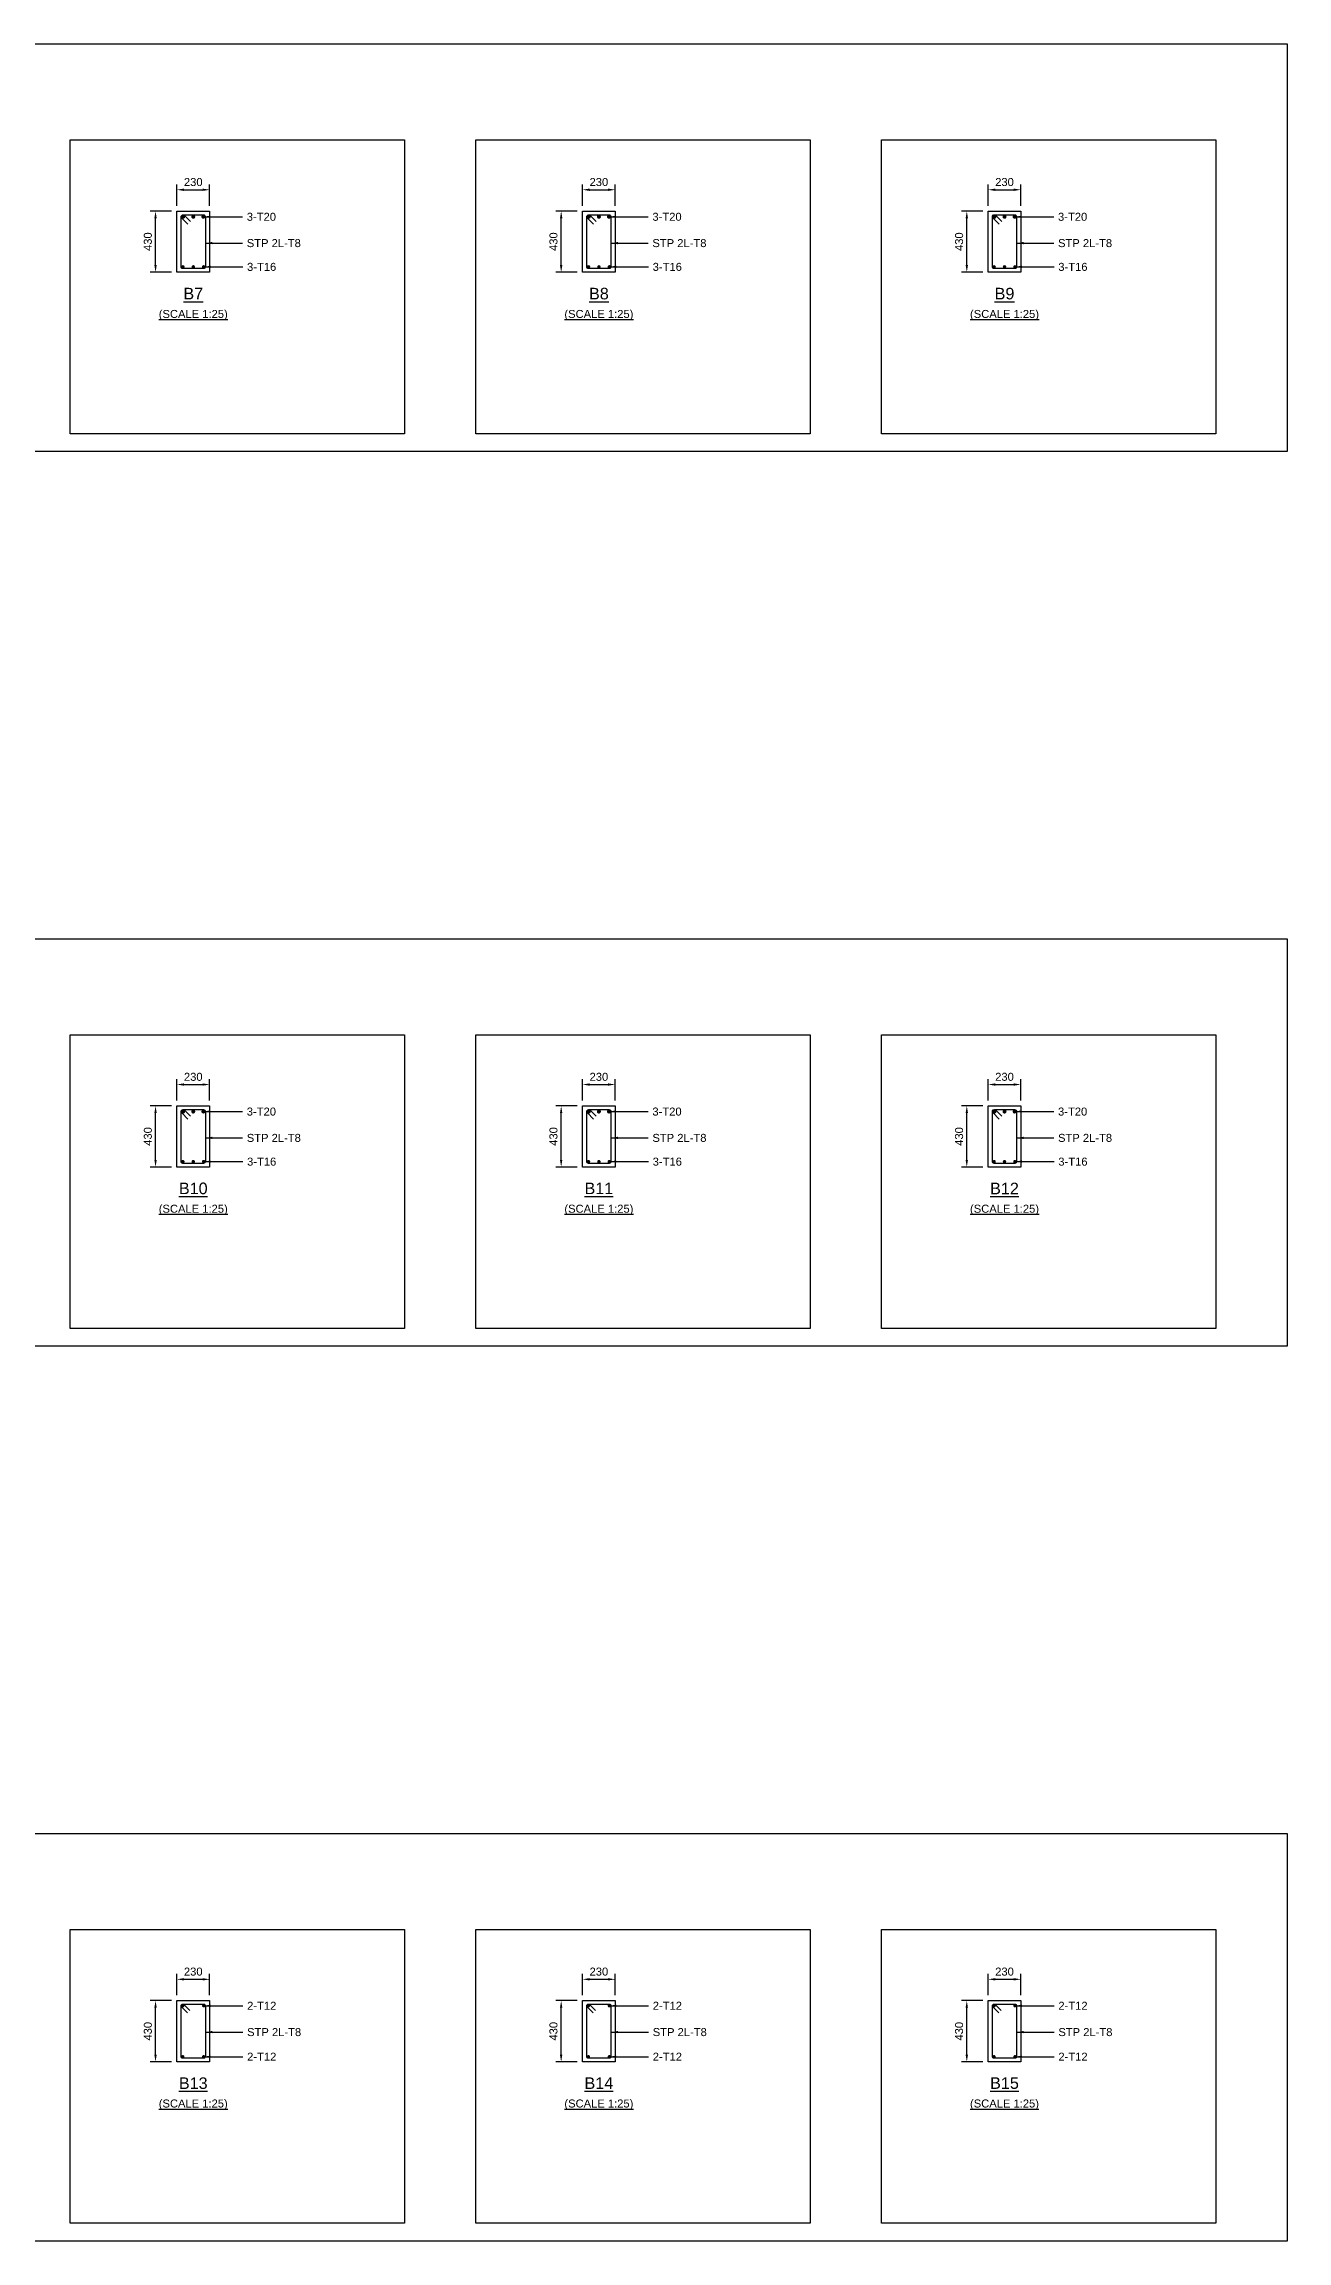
# Model space of a CAD drawing. Header units: inches. Extents: x -816171 to 9366335, y -450961 to 689132.
# Drawn here: x 4513707 to 4548643, y 261031 to 322811 of the extents above; entities that cross this region are included whole.
import ezdxf
from ezdxf.enums import TextEntityAlignment as Align

# ---------------------------------------------------------------- set-up
doc = ezdxf.new("R2010")
doc.units = ezdxf.units.IN
doc.header["$MEASUREMENT"] = 0
for name, color, linetype in [('Concrete Line', 2, 'Continuous'), ('Dimension', 31, 'Continuous'), ('Labels', 4, 'Continuous'), ('Link', 225, 'Continuous'), ('Reinforcement', 130, 'Continuous'), ('Schedule Border', 60, 'Continuous'), ('Text', 31, 'Continuous')]:
    doc.layers.add(name, color=color, linetype=linetype)
doc.styles.add('SC-SansSerif', font='SansSerif')
doc.dimstyles.new('SCBBSDimStyl', dxfattribs={"dimtxt": 225, "dimasz": 200, "dimexe": 150, "dimexo": 150, "dimgap": 100, "dimtad": 1, "dimtoh": 1, "dimdec": 0, "dimzin": 0, "dimdsep": 46, "dimtxsty": 'SC-SansSerif', "dimcen": 0.09, "dimclrd": 8, "dimclre": 8, "dimclrt": 31, "dimadec": 0, "dimazin": 0, "dimtfac": 1, "dimtdec": 0, "dimtix": 1, "dimtofl": 0, "dimtmove": 0, "dimatfit": 3, "dimfxl": 1, "dimtolj": 1, "dimtzin": 0, "dimarcsym": 0})

# ---------------------------------------------------------------- blocks, each defined once
blk = doc.blocks.new('*D1884')
at = {"layer": 'DEFPOINTS', "color": 0, "transparency": 16777216}
for p in [(4518363, 318711), (4517443, 318111), (4518363, 318111)]:
    blk.add_point(p, dxfattribs=at)
at = {"layer": 'Dimension', "color": 8, "lineweight": -2, "transparency": 16777216}
for p, q in [((4517443, 318261), (4517443, 318861)), ((4518363, 318261), (4518363, 318861)), ((4517643, 318711), (4518163, 318711))]:
    blk.add_line(p, q, dxfattribs=at)
at = {"layer": 'Dimension', "color": 8, "transparency": 16777216}
for points in [[(4517643, 318745), (4517643, 318678), (4517443, 318711)], [(4518163, 318745), (4518163, 318678), (4518363, 318711)]]:
    blk.add_solid(points, dxfattribs=at)
at = {"layer": 'Dimension', "color": 31, "transparency": 16777216, "insert": (4517903, 318927), "char_height": 225, "attachment_point": 5, "style": 'SC-SansSerif'}
blk.add_mtext('\\A1;230', dxfattribs=at)
blk = doc.blocks.new('*D1885')
at = {"layer": 'DEFPOINTS', "color": 0, "transparency": 16777216}
for p in [(4516843, 318111), (4517443, 318111), (4517443, 316391)]:
    blk.add_point(p, dxfattribs=at)
at = {"layer": 'Dimension', "color": 8, "lineweight": -2, "transparency": 16777216}
for p, q in [((4517293, 318111), (4516693, 318111)), ((4516843, 316591), (4516843, 317911)), ((4517293, 316391), (4516693, 316391))]:
    blk.add_line(p, q, dxfattribs=at)
at = {"layer": 'Dimension', "color": 8, "transparency": 16777216}
for points in [[(4516810, 317911), (4516876, 317911), (4516843, 318111)], [(4516810, 316591), (4516876, 316591), (4516843, 316391)]]:
    blk.add_solid(points, dxfattribs=at)
at = {"layer": 'Dimension', "color": 31, "transparency": 16777216, "insert": (4516627, 317251), "char_height": 225, "attachment_point": 5, "rotation": 90, "style": 'SC-SansSerif'}
blk.add_mtext('\\A1;430', dxfattribs=at)
blk = doc.blocks.new('*D1886')
at = {"layer": 'DEFPOINTS', "color": 0, "transparency": 16777216}
for p in [(4529763, 318711), (4528843, 318111), (4529763, 318111)]:
    blk.add_point(p, dxfattribs=at)
at = {"layer": 'Dimension', "color": 8, "lineweight": -2, "transparency": 16777216}
for p, q in [((4528843, 318261), (4528843, 318861)), ((4529763, 318261), (4529763, 318861)), ((4529043, 318711), (4529563, 318711))]:
    blk.add_line(p, q, dxfattribs=at)
at = {"layer": 'Dimension', "color": 8, "transparency": 16777216}
for points in [[(4529043, 318745), (4529043, 318678), (4528843, 318711)], [(4529563, 318745), (4529563, 318678), (4529763, 318711)]]:
    blk.add_solid(points, dxfattribs=at)
at = {"layer": 'Dimension', "color": 31, "transparency": 16777216, "insert": (4529303, 318927), "char_height": 225, "attachment_point": 5, "style": 'SC-SansSerif'}
blk.add_mtext('\\A1;230', dxfattribs=at)
blk = doc.blocks.new('*D1887')
at = {"layer": 'DEFPOINTS', "color": 0, "transparency": 16777216}
for p in [(4528243, 318111), (4528843, 318111), (4528843, 316391)]:
    blk.add_point(p, dxfattribs=at)
at = {"layer": 'Dimension', "color": 8, "lineweight": -2, "transparency": 16777216}
for p, q in [((4528693, 318111), (4528093, 318111)), ((4528243, 316591), (4528243, 317911)), ((4528693, 316391), (4528093, 316391))]:
    blk.add_line(p, q, dxfattribs=at)
at = {"layer": 'Dimension', "color": 8, "transparency": 16777216}
for points in [[(4528210, 317911), (4528276, 317911), (4528243, 318111)], [(4528210, 316591), (4528276, 316591), (4528243, 316391)]]:
    blk.add_solid(points, dxfattribs=at)
at = {"layer": 'Dimension', "color": 31, "transparency": 16777216, "insert": (4528027, 317251), "char_height": 225, "attachment_point": 5, "rotation": 90, "style": 'SC-SansSerif'}
blk.add_mtext('\\A1;430', dxfattribs=at)
blk = doc.blocks.new('*D1877')
at = {"layer": 'DEFPOINTS', "color": 0, "transparency": 16777216}
for p in [(4541163, 318711), (4540243, 318111), (4541163, 318111)]:
    blk.add_point(p, dxfattribs=at)
at = {"layer": 'Dimension', "color": 8, "lineweight": -2, "transparency": 16777216}
for p, q in [((4540243, 318261), (4540243, 318861)), ((4541163, 318261), (4541163, 318861)), ((4540443, 318711), (4540963, 318711))]:
    blk.add_line(p, q, dxfattribs=at)
at = {"layer": 'Dimension', "color": 8, "transparency": 16777216}
for points in [[(4540443, 318745), (4540443, 318678), (4540243, 318711)], [(4540963, 318745), (4540963, 318678), (4541163, 318711)]]:
    blk.add_solid(points, dxfattribs=at)
at = {"layer": 'Dimension', "color": 31, "transparency": 16777216, "insert": (4540703, 318927), "char_height": 225, "attachment_point": 5, "style": 'SC-SansSerif'}
blk.add_mtext('\\A1;230', dxfattribs=at)
blk = doc.blocks.new('*D1878')
at = {"layer": 'DEFPOINTS', "color": 0, "transparency": 16777216}
for p in [(4539643, 318111), (4540243, 318111), (4540243, 316391)]:
    blk.add_point(p, dxfattribs=at)
at = {"layer": 'Dimension', "color": 8, "lineweight": -2, "transparency": 16777216}
for p, q in [((4540093, 318111), (4539493, 318111)), ((4539643, 316591), (4539643, 317911)), ((4540093, 316391), (4539493, 316391))]:
    blk.add_line(p, q, dxfattribs=at)
at = {"layer": 'Dimension', "color": 8, "transparency": 16777216}
for points in [[(4539610, 317911), (4539676, 317911), (4539643, 318111)], [(4539610, 316591), (4539676, 316591), (4539643, 316391)]]:
    blk.add_solid(points, dxfattribs=at)
at = {"layer": 'Dimension', "color": 31, "transparency": 16777216, "insert": (4539427, 317251), "char_height": 225, "attachment_point": 5, "rotation": 90, "style": 'SC-SansSerif'}
blk.add_mtext('\\A1;430', dxfattribs=at)
blk = doc.blocks.new('*D1920')
at = {"layer": 'DEFPOINTS', "color": 0, "transparency": 16777216}
for p in [(4518363, 293551), (4517443, 292951), (4518363, 292951)]:
    blk.add_point(p, dxfattribs=at)
at = {"layer": 'Dimension', "color": 8, "lineweight": -2, "transparency": 16777216}
for p, q in [((4517443, 293101), (4517443, 293701)), ((4517643, 293551), (4518163, 293551)), ((4518363, 293101), (4518363, 293701))]:
    blk.add_line(p, q, dxfattribs=at)
at = {"layer": 'Dimension', "color": 8, "transparency": 16777216}
for points in [[(4517643, 293585), (4517643, 293518), (4517443, 293551)], [(4518163, 293585), (4518163, 293518), (4518363, 293551)]]:
    blk.add_solid(points, dxfattribs=at)
at = {"layer": 'Dimension', "color": 31, "transparency": 16777216, "insert": (4517903, 293767), "char_height": 225, "attachment_point": 5, "style": 'SC-SansSerif'}
blk.add_mtext('\\A1;230', dxfattribs=at)
blk = doc.blocks.new('*D1921')
at = {"layer": 'DEFPOINTS', "color": 0, "transparency": 16777216}
for p in [(4516843, 292951), (4517443, 292951), (4517443, 291231)]:
    blk.add_point(p, dxfattribs=at)
at = {"layer": 'Dimension', "color": 8, "lineweight": -2, "transparency": 16777216}
for p, q in [((4517293, 292951), (4516693, 292951)), ((4516843, 291431), (4516843, 292751)), ((4517293, 291231), (4516693, 291231))]:
    blk.add_line(p, q, dxfattribs=at)
at = {"layer": 'Dimension', "color": 8, "transparency": 16777216}
for points in [[(4516810, 292751), (4516876, 292751), (4516843, 292951)], [(4516810, 291431), (4516876, 291431), (4516843, 291231)]]:
    blk.add_solid(points, dxfattribs=at)
at = {"layer": 'Dimension', "color": 31, "transparency": 16777216, "insert": (4516627, 292091), "char_height": 225, "attachment_point": 5, "rotation": 90, "style": 'SC-SansSerif'}
blk.add_mtext('\\A1;430', dxfattribs=at)
blk = doc.blocks.new('*D1922')
at = {"layer": 'DEFPOINTS', "color": 0, "transparency": 16777216}
for p in [(4529763, 293551), (4528843, 292951), (4529763, 292951)]:
    blk.add_point(p, dxfattribs=at)
at = {"layer": 'Dimension', "color": 8, "lineweight": -2, "transparency": 16777216}
for p, q in [((4528843, 293101), (4528843, 293701)), ((4529043, 293551), (4529563, 293551)), ((4529763, 293101), (4529763, 293701))]:
    blk.add_line(p, q, dxfattribs=at)
at = {"layer": 'Dimension', "color": 8, "transparency": 16777216}
for points in [[(4529043, 293585), (4529043, 293518), (4528843, 293551)], [(4529563, 293585), (4529563, 293518), (4529763, 293551)]]:
    blk.add_solid(points, dxfattribs=at)
at = {"layer": 'Dimension', "color": 31, "transparency": 16777216, "insert": (4529303, 293767), "char_height": 225, "attachment_point": 5, "style": 'SC-SansSerif'}
blk.add_mtext('\\A1;230', dxfattribs=at)
blk = doc.blocks.new('*D1923')
at = {"layer": 'DEFPOINTS', "color": 0, "transparency": 16777216}
for p in [(4528243, 292951), (4528843, 292951), (4528843, 291231)]:
    blk.add_point(p, dxfattribs=at)
at = {"layer": 'Dimension', "color": 8, "lineweight": -2, "transparency": 16777216}
for p, q in [((4528693, 292951), (4528093, 292951)), ((4528243, 291431), (4528243, 292751)), ((4528693, 291231), (4528093, 291231))]:
    blk.add_line(p, q, dxfattribs=at)
at = {"layer": 'Dimension', "color": 8, "transparency": 16777216}
for points in [[(4528210, 292751), (4528276, 292751), (4528243, 292951)], [(4528210, 291431), (4528276, 291431), (4528243, 291231)]]:
    blk.add_solid(points, dxfattribs=at)
at = {"layer": 'Dimension', "color": 31, "transparency": 16777216, "insert": (4528027, 292091), "char_height": 225, "attachment_point": 5, "rotation": 90, "style": 'SC-SansSerif'}
blk.add_mtext('\\A1;430', dxfattribs=at)
blk = doc.blocks.new('*D1924')
at = {"layer": 'DEFPOINTS', "color": 0, "transparency": 16777216}
for p in [(4541163, 293551), (4540243, 292951), (4541163, 292951)]:
    blk.add_point(p, dxfattribs=at)
at = {"layer": 'Dimension', "color": 8, "lineweight": -2, "transparency": 16777216}
for p, q in [((4540243, 293101), (4540243, 293701)), ((4540443, 293551), (4540963, 293551)), ((4541163, 293101), (4541163, 293701))]:
    blk.add_line(p, q, dxfattribs=at)
at = {"layer": 'Dimension', "color": 8, "transparency": 16777216}
for points in [[(4540443, 293585), (4540443, 293518), (4540243, 293551)], [(4540963, 293585), (4540963, 293518), (4541163, 293551)]]:
    blk.add_solid(points, dxfattribs=at)
at = {"layer": 'Dimension', "color": 31, "transparency": 16777216, "insert": (4540703, 293767), "char_height": 225, "attachment_point": 5, "style": 'SC-SansSerif'}
blk.add_mtext('\\A1;230', dxfattribs=at)
blk = doc.blocks.new('*D1925')
at = {"layer": 'DEFPOINTS', "color": 0, "transparency": 16777216}
for p in [(4539643, 292951), (4540243, 292951), (4540243, 291231)]:
    blk.add_point(p, dxfattribs=at)
at = {"layer": 'Dimension', "color": 8, "lineweight": -2, "transparency": 16777216}
for p, q in [((4540093, 292951), (4539493, 292951)), ((4539643, 291431), (4539643, 292751)), ((4540093, 291231), (4539493, 291231))]:
    blk.add_line(p, q, dxfattribs=at)
at = {"layer": 'Dimension', "color": 8, "transparency": 16777216}
for points in [[(4539610, 292751), (4539676, 292751), (4539643, 292951)], [(4539610, 291431), (4539676, 291431), (4539643, 291231)]]:
    blk.add_solid(points, dxfattribs=at)
at = {"layer": 'Dimension', "color": 31, "transparency": 16777216, "insert": (4539427, 292091), "char_height": 225, "attachment_point": 5, "rotation": 90, "style": 'SC-SansSerif'}
blk.add_mtext('\\A1;430', dxfattribs=at)
blk = doc.blocks.new('*D1934')
at = {"layer": 'DEFPOINTS', "color": 0, "transparency": 16777216}
for p in [(4518363, 268391), (4517443, 267791), (4518363, 267791)]:
    blk.add_point(p, dxfattribs=at)
at = {"layer": 'Dimension', "color": 8, "lineweight": -2, "transparency": 16777216}
for p, q in [((4517443, 267941), (4517443, 268541)), ((4517643, 268391), (4518163, 268391)), ((4518363, 267941), (4518363, 268541))]:
    blk.add_line(p, q, dxfattribs=at)
at = {"layer": 'Dimension', "color": 8, "transparency": 16777216}
for points in [[(4517643, 268425), (4517643, 268358), (4517443, 268391)], [(4518163, 268425), (4518163, 268358), (4518363, 268391)]]:
    blk.add_solid(points, dxfattribs=at)
at = {"layer": 'Dimension', "color": 31, "transparency": 16777216, "insert": (4517903, 268607), "char_height": 225, "attachment_point": 5, "style": 'SC-SansSerif'}
blk.add_mtext('\\A1;230', dxfattribs=at)
blk = doc.blocks.new('*D1935')
at = {"layer": 'DEFPOINTS', "color": 0, "transparency": 16777216}
for p in [(4516843, 267791), (4517443, 267791), (4517443, 266071)]:
    blk.add_point(p, dxfattribs=at)
at = {"layer": 'Dimension', "color": 8, "lineweight": -2, "transparency": 16777216}
for p, q in [((4517293, 267791), (4516693, 267791)), ((4516843, 266271), (4516843, 267591)), ((4517293, 266071), (4516693, 266071))]:
    blk.add_line(p, q, dxfattribs=at)
at = {"layer": 'Dimension', "color": 8, "transparency": 16777216}
for points in [[(4516809, 267591), (4516876, 267591), (4516843, 267791)], [(4516809, 266271), (4516876, 266271), (4516843, 266071)]]:
    blk.add_solid(points, dxfattribs=at)
at = {"layer": 'Dimension', "color": 31, "transparency": 16777216, "insert": (4516627, 266931), "char_height": 225, "attachment_point": 5, "rotation": 90, "style": 'SC-SansSerif'}
blk.add_mtext('\\A1;430', dxfattribs=at)
blk = doc.blocks.new('*D1936')
at = {"layer": 'DEFPOINTS', "color": 0, "transparency": 16777216}
for p in [(4529763, 268391), (4528843, 267791), (4529763, 267791)]:
    blk.add_point(p, dxfattribs=at)
at = {"layer": 'Dimension', "color": 8, "lineweight": -2, "transparency": 16777216}
for p, q in [((4528843, 267941), (4528843, 268541)), ((4529043, 268391), (4529563, 268391)), ((4529763, 267941), (4529763, 268541))]:
    blk.add_line(p, q, dxfattribs=at)
at = {"layer": 'Dimension', "color": 8, "transparency": 16777216}
for points in [[(4529043, 268425), (4529043, 268358), (4528843, 268391)], [(4529563, 268425), (4529563, 268358), (4529763, 268391)]]:
    blk.add_solid(points, dxfattribs=at)
at = {"layer": 'Dimension', "color": 31, "transparency": 16777216, "insert": (4529303, 268607), "char_height": 225, "attachment_point": 5, "style": 'SC-SansSerif'}
blk.add_mtext('\\A1;230', dxfattribs=at)
blk = doc.blocks.new('*D1937')
at = {"layer": 'DEFPOINTS', "color": 0, "transparency": 16777216}
for p in [(4528243, 267791), (4528843, 267791), (4528843, 266071)]:
    blk.add_point(p, dxfattribs=at)
at = {"layer": 'Dimension', "color": 8, "lineweight": -2, "transparency": 16777216}
for p, q in [((4528693, 267791), (4528093, 267791)), ((4528243, 266271), (4528243, 267591)), ((4528693, 266071), (4528093, 266071))]:
    blk.add_line(p, q, dxfattribs=at)
at = {"layer": 'Dimension', "color": 8, "transparency": 16777216}
for points in [[(4528209, 267591), (4528276, 267591), (4528243, 267791)], [(4528209, 266271), (4528276, 266271), (4528243, 266071)]]:
    blk.add_solid(points, dxfattribs=at)
at = {"layer": 'Dimension', "color": 31, "transparency": 16777216, "insert": (4528027, 266931), "char_height": 225, "attachment_point": 5, "rotation": 90, "style": 'SC-SansSerif'}
blk.add_mtext('\\A1;430', dxfattribs=at)
blk = doc.blocks.new('*D1926')
at = {"layer": 'DEFPOINTS', "color": 0, "transparency": 16777216}
for p in [(4541163, 268391), (4540243, 267791), (4541163, 267791)]:
    blk.add_point(p, dxfattribs=at)
at = {"layer": 'Dimension', "color": 8, "lineweight": -2, "transparency": 16777216}
for p, q in [((4540243, 267941), (4540243, 268541)), ((4540443, 268391), (4540963, 268391)), ((4541163, 267941), (4541163, 268541))]:
    blk.add_line(p, q, dxfattribs=at)
at = {"layer": 'Dimension', "color": 8, "transparency": 16777216}
for points in [[(4540443, 268425), (4540443, 268358), (4540243, 268391)], [(4540963, 268425), (4540963, 268358), (4541163, 268391)]]:
    blk.add_solid(points, dxfattribs=at)
at = {"layer": 'Dimension', "color": 31, "transparency": 16777216, "insert": (4540703, 268607), "char_height": 225, "attachment_point": 5, "style": 'SC-SansSerif'}
blk.add_mtext('\\A1;230', dxfattribs=at)
blk = doc.blocks.new('*D1927')
at = {"layer": 'DEFPOINTS', "color": 0, "transparency": 16777216}
for p in [(4539643, 267791), (4540243, 267791), (4540243, 266071)]:
    blk.add_point(p, dxfattribs=at)
at = {"layer": 'Dimension', "color": 8, "lineweight": -2, "transparency": 16777216}
for p, q in [((4540093, 267791), (4539493, 267791)), ((4539643, 266271), (4539643, 267591)), ((4540093, 266071), (4539493, 266071))]:
    blk.add_line(p, q, dxfattribs=at)
at = {"layer": 'Dimension', "color": 8, "transparency": 16777216}
for points in [[(4539609, 267591), (4539676, 267591), (4539643, 267791)], [(4539609, 266271), (4539676, 266271), (4539643, 266071)]]:
    blk.add_solid(points, dxfattribs=at)
at = {"layer": 'Dimension', "color": 31, "transparency": 16777216, "insert": (4539427, 266931), "char_height": 225, "attachment_point": 5, "rotation": 90, "style": 'SC-SansSerif'}
blk.add_mtext('\\A1;430', dxfattribs=at)

msp = doc.modelspace()

# ---------------------------------------------------------------- linework, layer by layer
at = {"layer": 'Concrete Line'}
for points in [[(4517443.08622, 318111.35614), (4518363.08622, 318111.35614), (4518363.08622, 316391.35614), (4517443.08622, 316391.35614)], [(4528843.08622, 318111.35614), (4529763.08622, 318111.35614), (4529763.08622, 316391.35614), (4528843.08622, 316391.35614)], [(4540243.08622, 318111.35614), (4541163.08622, 318111.35614), (4541163.08622, 316391.35614), (4540243.08622, 316391.35614)], [(4517443.08622, 292951.35614), (4518363.08622, 292951.35614), (4518363.08622, 291231.35614), (4517443.08622, 291231.35614)], [(4528843.08622, 292951.35614), (4529763.08622, 292951.35614), (4529763.08622, 291231.35614), (4528843.08622, 291231.35614)], [(4540243.08622, 292951.35614), (4541163.08622, 292951.35614), (4541163.08622, 291231.35614), (4540243.08622, 291231.35614)], [(4517442.59403, 267791.35614), (4518362.59403, 267791.35614), (4518362.59403, 266071.35614), (4517442.59403, 266071.35614)], [(4528842.59403, 267791.35614), (4529762.59403, 267791.35614), (4529762.59403, 266071.35614), (4528842.59403, 266071.35614)], [(4540242.59403, 267791.35614), (4541162.59403, 267791.35614), (4541162.59403, 266071.35614), (4540242.59403, 266071.35614)]]:
    msp.add_lwpolyline(points, close=True, dxfattribs=at)
at = {"layer": 'Link'}
for points in [[(4517748.59874, 317741.68376), (4517579.37591, 317911.87082, -0.6671518188), (4517619.08622, 318007.35614), (4518187.08622, 318007.35614, -0.4142135624), (4518243.08622, 317951.35614), (4518243.08622, 316543.35614, -0.4142135624), (4518195.08622, 316495.35614), (4517611.08622, 316495.35614, -0.4142135624), (4517563.08622, 316543.35614), (4517563.08622, 317951.35614, -0.669206432), (4517658.79654, 317990.84147), (4517828.01937, 317820.65442)], [(4529148.59874, 317741.68376), (4528979.37591, 317911.87082, -0.6671518188), (4529019.08622, 318007.35614), (4529587.08622, 318007.35614, -0.4142135624), (4529643.08622, 317951.35614), (4529643.08622, 316543.35614, -0.4142135624), (4529595.08622, 316495.35614), (4529011.08622, 316495.35614, -0.4142135624), (4528963.08622, 316543.35614), (4528963.08622, 317951.35614, -0.669206432), (4529058.79654, 317990.84147), (4529228.01937, 317820.65442)], [(4540548.59874, 317741.68376), (4540379.37591, 317911.87082, -0.6671518188), (4540419.08622, 318007.35614), (4540987.08622, 318007.35614, -0.4142135624), (4541043.08622, 317951.35614), (4541043.08622, 316543.35614, -0.4142135624), (4540995.08622, 316495.35614), (4540411.08622, 316495.35614, -0.4142135624), (4540363.08622, 316543.35614), (4540363.08622, 317951.35614, -0.669206432), (4540458.79654, 317990.84147), (4540628.01937, 317820.65442)], [(4517748.59874, 292581.68376), (4517579.37591, 292751.87082, -0.6671518188), (4517619.08622, 292847.35614), (4518187.08622, 292847.35614, -0.4142135624), (4518243.08622, 292791.35614), (4518243.08622, 291383.35614, -0.4142135624), (4518195.08622, 291335.35614), (4517611.08622, 291335.35614, -0.4142135624), (4517563.08622, 291383.35614), (4517563.08622, 292791.35614, -0.669206432), (4517658.79654, 292830.84147), (4517828.01937, 292660.65442)], [(4529148.59874, 292581.68376), (4528979.37591, 292751.87082, -0.6671518188), (4529019.08622, 292847.35614), (4529587.08622, 292847.35614, -0.4142135624), (4529643.08622, 292791.35614), (4529643.08622, 291383.35614, -0.4142135624), (4529595.08622, 291335.35614), (4529011.08622, 291335.35614, -0.4142135624), (4528963.08622, 291383.35614), (4528963.08622, 292791.35614, -0.669206432), (4529058.79654, 292830.84147), (4529228.01937, 292660.65442)], [(4540548.59874, 292581.68376), (4540379.37591, 292751.87082, -0.6671518188), (4540419.08622, 292847.35614), (4540987.08622, 292847.35614, -0.4142135624), (4541043.08622, 292791.35614), (4541043.08622, 291383.35614, -0.4142135624), (4540995.08622, 291335.35614), (4540411.08622, 291335.35614, -0.4142135624), (4540363.08622, 291383.35614), (4540363.08622, 292791.35614, -0.669206432), (4540458.79654, 292830.84147), (4540628.01937, 292660.65442)], [(4517745.77275, 267445.1236), (4517576.06712, 267614.82923, -0.6681786379), (4517608.59403, 267693.35614), (4518196.59403, 267693.35614, -0.4142135624), (4518242.59403, 267647.35614), (4518242.59403, 266215.35614, -0.4142135624), (4518196.59403, 266169.35614), (4517608.59403, 266169.35614, -0.4142135624), (4517562.59403, 266215.35614), (4517562.59403, 267647.35614, -0.6681786379), (4517641.12095, 267679.88306), (4517810.82657, 267510.17743)], [(4529145.77275, 267445.1236), (4528976.06712, 267614.82923, -0.6681786379), (4529008.59403, 267693.35614), (4529596.59403, 267693.35614, -0.4142135624), (4529642.59403, 267647.35614), (4529642.59403, 266215.35614, -0.4142135624), (4529596.59403, 266169.35614), (4529008.59403, 266169.35614, -0.4142135624), (4528962.59403, 266215.35614), (4528962.59403, 267647.35614, -0.6681786379), (4529041.12095, 267679.88306), (4529210.82657, 267510.17743)], [(4540545.77275, 267445.1236), (4540376.06712, 267614.82923, -0.6681786379), (4540408.59403, 267693.35614), (4540996.59403, 267693.35614, -0.4142135624), (4541042.59403, 267647.35614), (4541042.59403, 266215.35614, -0.4142135624), (4540996.59403, 266169.35614), (4540408.59403, 266169.35614, -0.4142135624), (4540362.59403, 266215.35614), (4540362.59403, 267647.35614, -0.6681786379), (4540441.12095, 267679.88306), (4540610.82657, 267510.17743)]]:
    msp.add_lwpolyline(points, format="xyb", dxfattribs=at)
at = {"layer": 'Reinforcement'}
for points, const_width in [([(4517591.08622, 317951.35614, 1), (4517647.08622, 317951.35614, 1)], 56), ([(4517875.08622, 317951.35614, 1), (4517931.08622, 317951.35614, 1)], 56), ([(4518159.08622, 317951.35614, 1), (4518215.08622, 317951.35614, 1)], 56), ([(4528991.08622, 317951.35614, 1), (4529047.08622, 317951.35614, 1)], 56), ([(4529275.08622, 317951.35614, 1), (4529331.08622, 317951.35614, 1)], 56), ([(4529559.08622, 317951.35614, 1), (4529615.08622, 317951.35614, 1)], 56), ([(4540391.08622, 317951.35614, 1), (4540447.08622, 317951.35614, 1)], 56), ([(4540675.08622, 317951.35614, 1), (4540731.08622, 317951.35614, 1)], 56), ([(4540959.08622, 317951.35614, 1), (4541015.08622, 317951.35614, 1)], 56), ([(4517587.08622, 316543.35614, 1), (4517635.08622, 316543.35614, 1)], 48), ([(4517879.08622, 316543.35614, 1), (4517927.08622, 316543.35614, 1)], 48), ([(4518171.08622, 316543.35614, 1), (4518219.08622, 316543.35614, 1)], 48), ([(4528987.08622, 316543.35614, 1), (4529035.08622, 316543.35614, 1)], 48), ([(4529279.08622, 316543.35614, 1), (4529327.08622, 316543.35614, 1)], 48), ([(4529571.08622, 316543.35614, 1), (4529619.08622, 316543.35614, 1)], 48), ([(4540387.08622, 316543.35614, 1), (4540435.08622, 316543.35614, 1)], 48), ([(4540679.08622, 316543.35614, 1), (4540727.08622, 316543.35614, 1)], 48), ([(4540971.08622, 316543.35614, 1), (4541019.08622, 316543.35614, 1)], 48), ([(4517591.08622, 292791.35614, 1), (4517647.08622, 292791.35614, 1)], 56), ([(4517875.08622, 292791.35614, 1), (4517931.08622, 292791.35614, 1)], 56), ([(4518159.08622, 292791.35614, 1), (4518215.08622, 292791.35614, 1)], 56), ([(4528991.08622, 292791.35614, 1), (4529047.08622, 292791.35614, 1)], 56), ([(4529275.08622, 292791.35614, 1), (4529331.08622, 292791.35614, 1)], 56), ([(4529559.08622, 292791.35614, 1), (4529615.08622, 292791.35614, 1)], 56), ([(4540391.08622, 292791.35614, 1), (4540447.08622, 292791.35614, 1)], 56), ([(4540675.08622, 292791.35614, 1), (4540731.08622, 292791.35614, 1)], 56), ([(4540959.08622, 292791.35614, 1), (4541015.08622, 292791.35614, 1)], 56), ([(4517587.08622, 291383.35614, 1), (4517635.08622, 291383.35614, 1)], 48), ([(4517879.08622, 291383.35614, 1), (4517927.08622, 291383.35614, 1)], 48), ([(4518171.08622, 291383.35614, 1), (4518219.08622, 291383.35614, 1)], 48), ([(4528987.08622, 291383.35614, 1), (4529035.08622, 291383.35614, 1)], 48), ([(4529279.08622, 291383.35614, 1), (4529327.08622, 291383.35614, 1)], 48), ([(4529571.08622, 291383.35614, 1), (4529619.08622, 291383.35614, 1)], 48), ([(4540387.08622, 291383.35614, 1), (4540435.08622, 291383.35614, 1)], 48), ([(4540679.08622, 291383.35614, 1), (4540727.08622, 291383.35614, 1)], 48), ([(4540971.08622, 291383.35614, 1), (4541019.08622, 291383.35614, 1)], 48), ([(4517585.59403, 267647.35614, 1), (4517631.59403, 267647.35614, 1)], 46), ([(4518173.59403, 267647.35614, 1), (4518219.59403, 267647.35614, 1)], 46), ([(4528985.59403, 267647.35614, 1), (4529031.59403, 267647.35614, 1)], 46), ([(4529573.59403, 267647.35614, 1), (4529619.59403, 267647.35614, 1)], 46), ([(4540385.59403, 267647.35614, 1), (4540431.59403, 267647.35614, 1)], 46), ([(4540973.59403, 267647.35614, 1), (4541019.59403, 267647.35614, 1)], 46), ([(4517585.59403, 266215.35614, 1), (4517631.59403, 266215.35614, 1)], 46), ([(4518173.59403, 266215.35614, 1), (4518219.59403, 266215.35614, 1)], 46), ([(4528985.59403, 266215.35614, 1), (4529031.59403, 266215.35614, 1)], 46), ([(4529573.59403, 266215.35614, 1), (4529619.59403, 266215.35614, 1)], 46), ([(4540385.59403, 266215.35614, 1), (4540431.59403, 266215.35614, 1)], 46), ([(4540973.59403, 266215.35614, 1), (4541019.59403, 266215.35614, 1)], 46)]:
    msp.add_lwpolyline(points, format="xyb", close=True, dxfattribs=dict(at, const_width=const_width))
at = {"layer": 'Schedule Border'}
for points in [[(4478771.08622, 322811.35614), (4548643.08622, 322811.35614), (4548643.08622, 311351.35614), (4478771.08622, 311351.35614)], [(4514443.08622, 320111.35614), (4523843.08622, 320111.35614), (4523843.08622, 311851.35614), (4514443.08622, 311851.35614)], [(4525843.08622, 320111.35614), (4535243.08622, 320111.35614), (4535243.08622, 311851.35614), (4525843.08622, 311851.35614)], [(4537243.08622, 320111.35614), (4546643.08622, 320111.35614), (4546643.08622, 311851.35614), (4537243.08622, 311851.35614)], [(4478771.08622, 297651.35614), (4548643.08622, 297651.35614), (4548643.08622, 286191.35614), (4478771.08622, 286191.35614)], [(4514443.08622, 294951.35614), (4523843.08622, 294951.35614), (4523843.08622, 286691.35614), (4514443.08622, 286691.35614)], [(4525843.08622, 294951.35614), (4535243.08622, 294951.35614), (4535243.08622, 286691.35614), (4525843.08622, 286691.35614)], [(4537243.08622, 294951.35614), (4546643.08622, 294951.35614), (4546643.08622, 286691.35614), (4537243.08622, 286691.35614)], [(4478771.08622, 272491.35614), (4548642.59564, 272491.35614), (4548642.59564, 261031.35614), (4478771.08622, 261031.35614)], [(4514442.59564, 269791.35614), (4523842.59564, 269791.35614), (4523842.59564, 261531.35614), (4514442.59564, 261531.35614)], [(4525842.59564, 269791.35614), (4535242.59564, 269791.35614), (4535242.59564, 261531.35614), (4525842.59564, 261531.35614)], [(4537242.59564, 269791.35614), (4546642.59564, 269791.35614), (4546642.59564, 261531.35614), (4537242.59564, 261531.35614)]]:
    msp.add_lwpolyline(points, close=True, dxfattribs=at)

# ---------------------------------------------------------------- texts
at = {"layer": 'Labels', "style": 'SC-SansSerif'}
for s, p in [('%%uB7', (4517903.08622, 315791.35614)), ('%%uB8', (4529303.08622, 315791.35614)), ('%%uB9', (4540703.08622, 315791.35614)), ('%%uB10', (4517903.08622, 290631.35614)), ('%%uB11', (4529303.08622, 290631.35614)), ('%%uB12', (4540703.08622, 290631.35614)), ('%%uB13', (4517902.59403, 265471.35614)), ('%%uB14', (4529302.59403, 265471.35614)), ('%%uB15', (4540702.59403, 265471.35614))]:
    msp.add_text(s, height=325, dxfattribs=at).set_placement(p, align=Align.MIDDLE)
at = {"layer": 'Text', "style": 'SC-SansSerif'}
for s, p in [('3-T20', (4519407.08622, 317951.35614)), ('3-T20', (4530807.08622, 317951.35614)), ('3-T20', (4542207.08622, 317951.35614)), ('STP 2L-T8', (4519407.08622, 317211.35614)), ('STP 2L-T8', (4530807.08622, 317211.35614)), ('STP 2L-T8', (4542207.08622, 317211.35614)), ('3-T16', (4519415.08622, 316543.35614)), ('3-T16', (4530815.08622, 316543.35614)), ('3-T16', (4542215.08622, 316543.35614)), ('3-T20', (4519407.08622, 292791.35614)), ('3-T20', (4530807.08622, 292791.35614)), ('3-T20', (4542207.08622, 292791.35614)), ('STP 2L-T8', (4519407.08622, 292051.35614)), ('STP 2L-T8', (4530807.08622, 292051.35614)), ('STP 2L-T8', (4542207.08622, 292051.35614)), ('3-T16', (4519415.08622, 291383.35614)), ('3-T16', (4530815.08622, 291383.35614)), ('3-T16', (4542215.08622, 291383.35614)), ('2-T12', (4519416.59403, 267647.35614)), ('2-T12', (4530816.59403, 267647.35614)), ('2-T12', (4542216.59403, 267647.35614)), ('STP 2L-T8', (4519416.59403, 266907.35614)), ('STP 2L-T8', (4530816.59403, 266907.35614)), ('STP 2L-T8', (4542216.59403, 266907.35614)), ('2-T12', (4519416.59403, 266215.35614)), ('2-T12', (4530816.59403, 266215.35614)), ('2-T12', (4542216.59403, 266215.35614))]:
    msp.add_text(s, height=225, dxfattribs=at).set_placement(p, align=Align.MIDDLE_LEFT)
for p in [(4517903.08622, 315191.35614), (4529303.08622, 315191.35614), (4540703.08622, 315191.35614), (4517903.08622, 290031.35614), (4529303.08622, 290031.35614), (4540703.08622, 290031.35614), (4517902.59403, 264871.35614), (4529302.59403, 264871.35614), (4540702.59403, 264871.35614)]:
    msp.add_text('%%u(SCALE 1:25)', height=225, dxfattribs=at).set_placement(p, align=Align.MIDDLE)

# ---------------------------------------------------------------- dimensions: what is measured, and where the dimension line sits
at = {"layer": 'Dimension'}
for base, p1, p2, angle, text, picture, middle in [((4518363.08622, 318711.35614), (4517443.08622, 318111.35614), (4518363.08622, 318111.35614), 0, '230', '*D1884', (4517903.08622, 318711.35614)), ((4529763.08622, 318711.35614), (4528843.08622, 318111.35614), (4529763.08622, 318111.35614), 0, '230', '*D1886', (4529303.08622, 318711.35614)), ((4541163.08622, 318711.35614), (4540243.08622, 318111.35614), (4541163.08622, 318111.35614), 0, '230', '*D1877', (4540703.08622, 318711.35614)), ((4516843.08622, 318111.35614), (4517443.08622, 316391.35614), (4517443.08622, 318111.35614), 90, '430', '*D1885', (4516843.08622, 317251.35614)), ((4528243.08622, 318111.35614), (4528843.08622, 316391.35614), (4528843.08622, 318111.35614), 90, '430', '*D1887', (4528243.08622, 317251.35614)), ((4539643.08622, 318111.35614), (4540243.08622, 316391.35614), (4540243.08622, 318111.35614), 90, '430', '*D1878', (4539643.08622, 317251.35614)), ((4518363.08622, 293551.35614), (4517443.08622, 292951.35614), (4518363.08622, 292951.35614), 0, '230', '*D1920', (4517903.08622, 293551.35614)), ((4529763.08622, 293551.35614), (4528843.08622, 292951.35614), (4529763.08622, 292951.35614), 0, '230', '*D1922', (4529303.08622, 293551.35614)), ((4541163.08622, 293551.35614), (4540243.08622, 292951.35614), (4541163.08622, 292951.35614), 0, '230', '*D1924', (4540703.08622, 293551.35614)), ((4516843.08622, 292951.35614), (4517443.08622, 291231.35614), (4517443.08622, 292951.35614), 90, '430', '*D1921', (4516843.08622, 292091.35614)), ((4528243.08622, 292951.35614), (4528843.08622, 291231.35614), (4528843.08622, 292951.35614), 90, '430', '*D1923', (4528243.08622, 292091.35614)), ((4539643.08622, 292951.35614), (4540243.08622, 291231.35614), (4540243.08622, 292951.35614), 90, '430', '*D1925', (4539643.08622, 292091.35614)), ((4518362.59402, 268391.35614), (4517442.59402, 267791.35614), (4518362.59402, 267791.35614), 0, '230', '*D1934', (4517902.59403, 268391.35614)), ((4529762.59402, 268391.35614), (4528842.59402, 267791.35614), (4529762.59402, 267791.35614), 0, '230', '*D1936', (4529302.59403, 268391.35614)), ((4541162.59402, 268391.35614), (4540242.59402, 267791.35614), (4541162.59402, 267791.35614), 0, '230', '*D1926', (4540702.59403, 268391.35614)), ((4516842.59403, 267791.35614), (4517442.59402, 266071.35614), (4517442.59402, 267791.35614), 90, '430', '*D1935', (4516842.59403, 266931.35614)), ((4528242.59403, 267791.35614), (4528842.59402, 266071.35614), (4528842.59402, 267791.35614), 90, '430', '*D1937', (4528242.59403, 266931.35614)), ((4539642.59403, 267791.35614), (4540242.59402, 266071.35614), (4540242.59402, 267791.35614), 90, '430', '*D1927', (4539642.59403, 266931.35614))]:
    dim = msp.add_linear_dim(base=base, p1=p1, p2=p2, angle=angle, text=text, dimstyle='SCBBSDimStyl', override={"dimjust": 0}, dxfattribs=at)
    dim.commit()
    dim.dimension.update_dxf_attribs({"geometry": picture, "text_midpoint": middle, "dimtype": 161})

# ---------------------------------------------------------------- leaders
at = {"layer": 'Dimension', "color": 8}
for points in [[(4518187.08622, 317951.35614), (4518687.08622, 317951.35614), (4519287.08622, 317951.35614)], [(4529587.08622, 317951.35614), (4530087.08622, 317951.35614), (4530687.08622, 317951.35614)], [(4540987.08622, 317951.35614), (4541487.08622, 317951.35614), (4542087.08622, 317951.35614)], [(4518243.08622, 317211.35614), (4519287.08622, 317211.35614)], [(4529643.08622, 317211.35614), (4530687.08622, 317211.35614)], [(4541043.08622, 317211.35614), (4542087.08622, 317211.35614)], [(4518195.08622, 316543.35614), (4518695.08622, 316543.35614), (4519295.08622, 316543.35614)], [(4529595.08622, 316543.35614), (4530095.08622, 316543.35614), (4530695.08622, 316543.35614)], [(4540995.08622, 316543.35614), (4541495.08622, 316543.35614), (4542095.08622, 316543.35614)], [(4518187.08622, 292791.35614), (4518687.08622, 292791.35614), (4519287.08622, 292791.35614)], [(4529587.08622, 292791.35614), (4530087.08622, 292791.35614), (4530687.08622, 292791.35614)], [(4540987.08622, 292791.35614), (4541487.08622, 292791.35614), (4542087.08622, 292791.35614)], [(4518243.08622, 292051.35614), (4519287.08622, 292051.35614)], [(4529643.08622, 292051.35614), (4530687.08622, 292051.35614)], [(4541043.08622, 292051.35614), (4542087.08622, 292051.35614)], [(4518195.08622, 291383.35614), (4518695.08622, 291383.35614), (4519295.08622, 291383.35614)], [(4529595.08622, 291383.35614), (4530095.08622, 291383.35614), (4530695.08622, 291383.35614)], [(4540995.08622, 291383.35614), (4541495.08622, 291383.35614), (4542095.08622, 291383.35614)], [(4518196.59403, 267647.35614), (4518696.59403, 267647.35614), (4519296.59403, 267647.35614)], [(4529596.59403, 267647.35614), (4530096.59403, 267647.35614), (4530696.59403, 267647.35614)], [(4540996.59403, 267647.35614), (4541496.59403, 267647.35614), (4542096.59403, 267647.35614)], [(4518242.59403, 266907.35614), (4519296.59403, 266907.35614)], [(4529642.59403, 266907.35614), (4530696.59403, 266907.35614)], [(4541042.59403, 266907.35614), (4542096.59403, 266907.35614)], [(4518196.59403, 266215.35614), (4518696.59403, 266215.35614), (4519296.59403, 266215.35614)], [(4529596.59403, 266215.35614), (4530096.59403, 266215.35614), (4530696.59403, 266215.35614)], [(4540996.59403, 266215.35614), (4541496.59403, 266215.35614), (4542096.59403, 266215.35614)]]:
    msp.add_leader(points, dimstyle='SCBBSDimStyl', dxfattribs=at)

doc.saveas('drawing.dxf')
